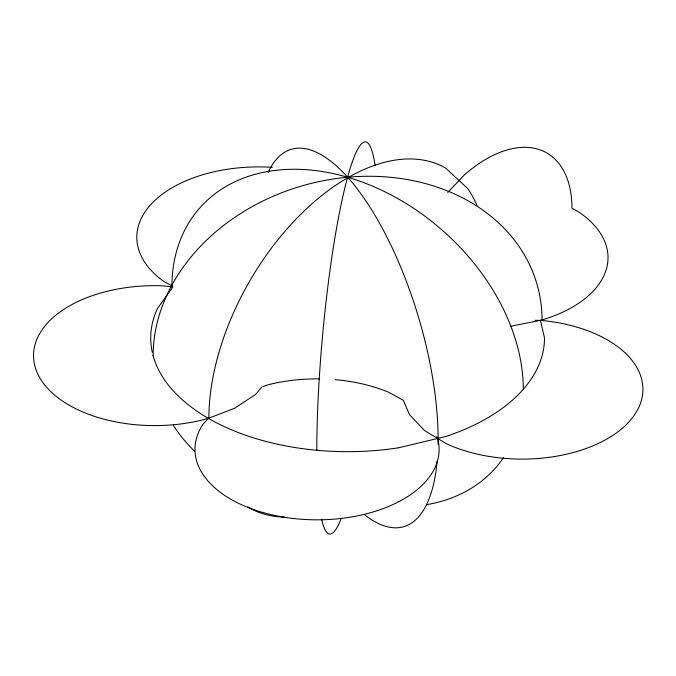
<?xml version="1.0" encoding="UTF-8"?>
<svg xmlns="http://www.w3.org/2000/svg" width="676" height="676" viewBox="0 0 676 676"><rect width="100%" height="100%" fill="white"/><g stroke="black" fill="none" stroke-linecap="round" stroke-linejoin="round"><path stroke-width="1.01" d="M262.018 386.883L255.528 394.488L234.682 408.228L208.385 418.376A121.19 69.966 0 0 1 35.879 369.316A121.19 69.966 0 0 1 162.612 285.813L172.912 286.996L157.424 308.577A196.885 113.669 0 0 0 152.286 352.323M208.504 418.334L203.172 423.979A122.069 70.473 0 0 0 304.082 519.43A122.069 70.473 0 0 0 437.659 438.445L436.704 436.595M447.715 192.499L464.125 175.168A121.156 69.949 -60 0 1 571.972 208.461L577.904 211.47A121.19 69.966 0 0 1 540.47 320.365L544.493 338A196.885 113.669 0 0 1 446.042 436.442L398.561 447.799M262.947 386.554L267.603 384.914A122.069 70.473 0 0 1 319.773 378.89M510.515 326.246L540.47 320.365A120.852 69.772 0 0 1 632.677 417.43A120.852 69.772 0 0 1 446.413 443.735L424.596 430.57L409.428 414.599L403.378 400.327L388.979 392.41A122.069 70.473 0 0 0 335.279 379.667M535.215 320.297L540.47 320.365M172.304 286.109L163.457 281.199A121.9 70.38 0 0 1 151.973 203.273A121.9 70.38 0 0 1 272.267 167.335M153.029 355.39A196.885 113.669 0 0 0 208.385 418.376L208.436 418.402A196.843 113.644 0 0 0 398.561 447.791M477.011 205.665A196.15 113.247 -60 0 0 467.716 188.579L445.678 168.13A196.15 113.247 -60 0 0 348.571 177.289M284.199 517.047A196.15 113.247 -60 0 1 247.788 506.831M208.901 418.072A196.15 113.247 -60 0 1 347.599 177.847M437.203 460.626A196.885 73.895 73.4 0 1 364.119 514.478M268.034 172.642A196.885 73.895 73.4 0 1 371.386 209.425A196.885 73.895 73.4 0 1 438.048 444.538M194.823 451.424A196.885 158.775 -15.3 0 1 173.217 425.086M153.139 355.779A196.885 158.775 -15.3 0 1 347.599 177.239A196.885 158.775 -15.3 0 1 542.067 320.221M503.426 457.77A196.885 143.456 41.2 0 1 426.615 504.659M171.907 286.7A196.885 143.456 41.2 0 1 347.599 177.239A196.885 143.456 41.2 0 1 523.3 389.3M316.799 450.275A196.885 25.147 -84.8 0 1 340.493 207.49A196.885 25.147 -84.8 0 1 375.121 165.493M341.253 518.441A196.885 25.147 -84.8 0 1 321.708 519.455"/></g></svg>
